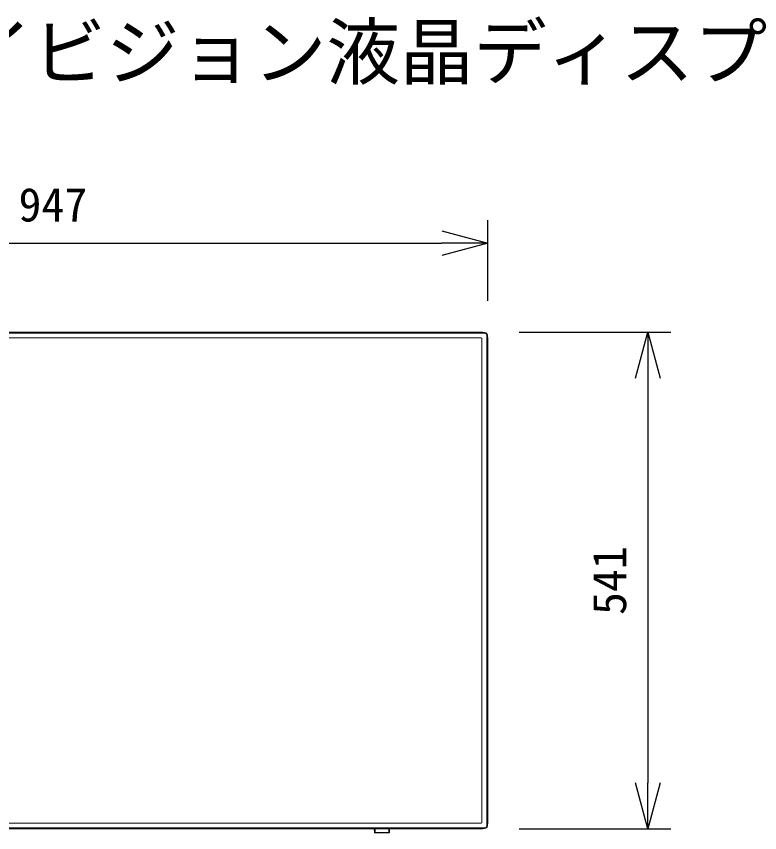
# Model space of a CAD drawing. Units: millimetres, scale not verified. Extents: x -62 to 63, y -57 to 57.
# Drawn here: x -20.37 to 20.11, y 12.31 to 56.78 of the extents above; entities that cross this region are included whole.
import ezdxf
from ezdxf.enums import TextEntityAlignment as Align

# ---------------------------------------------------------------- set-up
doc = ezdxf.new("R2010")
doc.units = ezdxf.units.MM
doc.header["$LTSCALE"] = 0.125
for name, color, linetype in [('0-0_0', 7, 'Continuous'), ('0-1_MOJI1', 7, 'Continuous'), ('0-4_SUNPO', 7, 'Continuous')]:
    doc.layers.add(name, color=color, linetype=linetype)
doc.layers.add('0-3_GAIKEI', color=1, linetype='Continuous', lineweight=18)
doc.styles.add('ＭＳ ゴシック', font='')
doc.styles.get('ＭＳ ゴシック').set_extended_font_data('MS Gothic')

# ---------------------------------------------------------------- blocks, each defined once
blk = doc.blocks.new('_Open30')
at = {"layer": '0-0_0'}
blk.add_line((0, 0), (-1, 0), dxfattribs=at)
blk.add_lwpolyline([(-1, 0.26795), (0, 0), (-1, -0.26795)], dxfattribs=at)
blk = doc.blocks.new('D2')
at = {"layer": '0-4_SUNPO'}
for p, q in [((71.5039, 353.0818), (79.755, 353.0818)), ((78.505, 350.5818), (78.505, 328.5318)), ((71.5039, 326.0318), (79.755, 326.0318))]:
    blk.add_line(p, q, dxfattribs=at)
at = {"layer": '0-4_SUNPO', "xscale": 2.5, "yscale": 2.5}
for p, rotation in [((78.505, 353.0818), 90), ((78.505, 326.0318), 270)]:
    blk.add_blockref('_Open30', p, dxfattribs=dict(at, rotation=rotation))
at = {"layer": '0-4_SUNPO', "style": 'ＭＳ ゴシック'}
blk.add_text('541', height=1.833, rotation=90, dxfattribs=at).set_placement((77.88, 337.6818), align=Align.BOTTOM_LEFT)
blk = doc.blocks.new('D3')
at = {"layer": '0-4_SUNPO'}
for p, q in [((22.44, 354.8001), (22.44, 359.1882)), ((69.79, 354.8001), (69.79, 359.1882)), ((24.94, 357.9382), (67.29, 357.9382))]:
    blk.add_line(p, q, dxfattribs=at)
at = {"layer": '0-4_SUNPO', "xscale": 2.5, "yscale": 2.5, "rotation": 180}
blk.add_blockref('_Open30', (22.44, 357.9382), dxfattribs=at)
at = {"layer": '0-4_SUNPO', "xscale": 2.5, "yscale": 2.5}
blk.add_blockref('_Open30', (69.79, 357.9382), dxfattribs=at)
at = {"layer": '0-4_SUNPO', "style": 'ＭＳ ゴシック'}
blk.add_text('947', height=1.833, dxfattribs=at).set_placement((44.24, 358.5632), align=Align.BOTTOM_LEFT)

msp = doc.modelspace()

# ---------------------------------------------------------------- linework, layer by layer
at = {"layer": '0-3_GAIKEI', "color": 7}
for p, q in [((5.1317, 39.554), (-41.8831, 39.554)), ((-41.7646, 39.5715), (5.0133, 39.5715)), ((5.0133, 39.5715), (5.0133, 39.554)), ((5.2818, 12.6891), (5.2818, 39.4039)), ((5.2993, 39.2897), (5.2818, 39.2897)), ((5.2993, 39.2897), (5.2993, 12.8032)), ((-41.8831, 12.539), (5.1317, 12.539)), ((5.0133, 12.5215), (-41.7646, 12.5215)), ((-0.8734, 12.3283), (-0.8801, 12.5215)), ((-0.0492, 12.5215), (-0.056, 12.3283)), ((5.0133, 12.539), (5.0133, 12.5215)), ((5.2993, 12.8032), (5.2818, 12.8032)), ((-0.8584, 12.3138), (-0.071, 12.3138))]:
    msp.add_line(p, q, dxfattribs=at)
at = {"layer": '0-3_GAIKEI'}
for p, q in [((5.1317, 39.5239), (-41.8831, 39.5239)), ((4.9366, 39.2588), (-41.688, 39.2588)), ((4.9866, 12.8842), (4.9866, 39.2088)), ((4.9882, 39.5715), (4.9882, 39.554)), ((5.1317, 39.5239), (5.1317, 39.554)), ((5.2518, 39.4039), (5.2818, 39.4039)), ((5.2518, 12.6891), (5.2518, 39.4039)), ((5.2993, 39.2647), (5.2818, 39.2647)), ((-41.8831, 12.569), (5.1317, 12.569)), ((-41.688, 12.8341), (4.9366, 12.8341)), ((-0.8349, 12.3138), (-0.8349, 12.5215)), ((-0.0945, 12.3138), (-0.0945, 12.5215)), ((4.9882, 12.539), (4.9882, 12.5215)), ((5.1317, 12.569), (5.1317, 12.539)), ((5.2518, 12.6891), (5.2818, 12.6891)), ((5.2993, 12.8282), (5.2818, 12.8282)), ((-0.8584, 12.3182), (-0.071, 12.3182)), ((-0.071, 12.3138), (-0.071, 12.3182))]:
    msp.add_line(p, q, dxfattribs=at)
at = {"layer": '0-3_GAIKEI', "color": 4}
msp.add_line((-0.8584, 12.3182), (-0.8584, 12.3138), dxfattribs=at)
at = {"layer": '0-3_GAIKEI'}
for points in [[(-0.8734, 12.3283), (-0.8733, 12.3282), (-0.8733, 12.3281), (-0.8733, 12.328), (-0.8733, 12.3279), (-0.8733, 12.3278), (-0.8733, 12.3277), (-0.8733, 12.3276), (-0.8733, 12.3275), (-0.8733, 12.3274), (-0.8732, 12.3273), (-0.8732, 12.3272), (-0.8732, 12.3271), (-0.8732, 12.3269), (-0.8731, 12.3268), (-0.8731, 12.3267), (-0.8731, 12.3266), (-0.8731, 12.3265), (-0.873, 12.3264), (-0.873, 12.3263), (-0.873, 12.3262), (-0.8729, 12.3261), (-0.8729, 12.326), (-0.8729, 12.3259), (-0.8728, 12.3258), (-0.8728, 12.3257), (-0.8727, 12.3256), (-0.8727, 12.3255), (-0.8727, 12.3254), (-0.8726, 12.3253), (-0.8726, 12.3252), (-0.8725, 12.3251), (-0.8725, 12.325), (-0.8724, 12.3249), (-0.8724, 12.3248), (-0.8723, 12.3247), (-0.8723, 12.3247), (-0.8722, 12.3246), (-0.8722, 12.3245), (-0.8721, 12.3244)], [(-0.8721, 12.3244), (-0.872, 12.3243), (-0.872, 12.3242), (-0.8719, 12.3241), (-0.8719, 12.324), (-0.8718, 12.3239), (-0.8717, 12.3238), (-0.8717, 12.3238), (-0.8716, 12.3237), (-0.8716, 12.3236), (-0.8715, 12.3235), (-0.8714, 12.3234), (-0.8714, 12.3233), (-0.8713, 12.3232), (-0.8712, 12.3232), (-0.8711, 12.3231), (-0.8711, 12.323), (-0.871, 12.3229), (-0.8709, 12.3228), (-0.8709, 12.3228), (-0.8708, 12.3227), (-0.8707, 12.3226), (-0.8706, 12.3225), (-0.8705, 12.3225), (-0.8705, 12.3224), (-0.8704, 12.3223), (-0.8703, 12.3222), (-0.8702, 12.3222), (-0.8702, 12.3221), (-0.8701, 12.322), (-0.87, 12.322), (-0.8699, 12.3219), (-0.8698, 12.3218), (-0.8697, 12.3217), (-0.8697, 12.3217), (-0.8696, 12.3216), (-0.8695, 12.3215), (-0.8694, 12.3215), (-0.8693, 12.3214), (-0.8692, 12.3214)], [(-0.8692, 12.3214), (-0.8691, 12.3213), (-0.8691, 12.3212), (-0.869, 12.3212), (-0.8689, 12.3211), (-0.8688, 12.3211), (-0.8687, 12.321), (-0.8686, 12.3209), (-0.8685, 12.3209), (-0.8684, 12.3208), (-0.8683, 12.3208), (-0.8682, 12.3207), (-0.8682, 12.3206), (-0.8681, 12.3206), (-0.868, 12.3205), (-0.8679, 12.3205), (-0.8678, 12.3204), (-0.8677, 12.3204), (-0.8676, 12.3203), (-0.8675, 12.3203), (-0.8674, 12.3202), (-0.8673, 12.3202), (-0.8672, 12.3201), (-0.8671, 12.3201), (-0.867, 12.32), (-0.8669, 12.32), (-0.8668, 12.3199), (-0.8667, 12.3199), (-0.8666, 12.3199), (-0.8665, 12.3198), (-0.8664, 12.3198), (-0.8663, 12.3197), (-0.8662, 12.3197), (-0.8661, 12.3196), (-0.866, 12.3196), (-0.8659, 12.3196), (-0.8658, 12.3195), (-0.8657, 12.3195), (-0.8656, 12.3194), (-0.8655, 12.3194)], [(-0.8655, 12.3194), (-0.8654, 12.3194), (-0.8653, 12.3193), (-0.8652, 12.3193), (-0.8651, 12.3193), (-0.865, 12.3192), (-0.8649, 12.3192), (-0.8648, 12.3192), (-0.8647, 12.3191), (-0.8646, 12.3191), (-0.8645, 12.3191), (-0.8644, 12.319), (-0.8643, 12.319), (-0.8642, 12.319), (-0.8641, 12.319), (-0.864, 12.3189), (-0.8639, 12.3189), (-0.8638, 12.3189), (-0.8637, 12.3188), (-0.8636, 12.3188), (-0.8635, 12.3188), (-0.8634, 12.3188), (-0.8633, 12.3187), (-0.8632, 12.3187), (-0.8631, 12.3187), (-0.8629, 12.3187), (-0.8628, 12.3187), (-0.8627, 12.3186), (-0.8626, 12.3186), (-0.8625, 12.3186), (-0.8624, 12.3186), (-0.8623, 12.3186), (-0.8622, 12.3185), (-0.8621, 12.3185), (-0.862, 12.3185), (-0.8619, 12.3185), (-0.8618, 12.3185), (-0.8617, 12.3184), (-0.8616, 12.3184), (-0.8615, 12.3184)], [(-0.8615, 12.3184), (-0.8614, 12.3184), (-0.8612, 12.3184), (-0.8611, 12.3184), (-0.861, 12.3184), (-0.8609, 12.3184), (-0.8608, 12.3183), (-0.8607, 12.3183), (-0.8606, 12.3183), (-0.8605, 12.3183), (-0.8604, 12.3183), (-0.8603, 12.3183), (-0.8602, 12.3183), (-0.8601, 12.3183), (-0.86, 12.3183), (-0.8599, 12.3183), (-0.8597, 12.3183), (-0.8596, 12.3183), (-0.8595, 12.3183), (-0.8594, 12.3183), (-0.8593, 12.3182), (-0.8592, 12.3182), (-0.8591, 12.3182), (-0.859, 12.3182), (-0.8589, 12.3182), (-0.8588, 12.3182), (-0.8587, 12.3182), (-0.8586, 12.3182), (-0.8585, 12.3182), (-0.8584, 12.3182)], [(-0.071, 12.3182), (-0.0709, 12.3182), (-0.0708, 12.3182), (-0.0707, 12.3182), (-0.0706, 12.3182), (-0.0705, 12.3182), (-0.0703, 12.3182), (-0.0702, 12.3182), (-0.0701, 12.3182), (-0.07, 12.3182), (-0.0699, 12.3183), (-0.0698, 12.3183), (-0.0697, 12.3183), (-0.0696, 12.3183), (-0.0695, 12.3183), (-0.0694, 12.3183), (-0.0693, 12.3183), (-0.0692, 12.3183), (-0.0691, 12.3183), (-0.0689, 12.3183), (-0.0688, 12.3183), (-0.0687, 12.3183), (-0.0686, 12.3183), (-0.0685, 12.3183), (-0.0684, 12.3184), (-0.0683, 12.3184), (-0.0682, 12.3184), (-0.0681, 12.3184), (-0.068, 12.3184), (-0.0679, 12.3184), (-0.0678, 12.3184), (-0.0677, 12.3184), (-0.0676, 12.3185), (-0.0675, 12.3185), (-0.0673, 12.3185), (-0.0672, 12.3185), (-0.0671, 12.3185), (-0.067, 12.3186), (-0.0669, 12.3186), (-0.0668, 12.3186)], [(-0.0668, 12.3186), (-0.0667, 12.3186), (-0.0666, 12.3186), (-0.0665, 12.3187), (-0.0664, 12.3187), (-0.0663, 12.3187), (-0.0662, 12.3187), (-0.0661, 12.3187), (-0.066, 12.3188), (-0.0659, 12.3188), (-0.0658, 12.3188), (-0.0657, 12.3188), (-0.0656, 12.3189), (-0.0655, 12.3189), (-0.0653, 12.3189), (-0.0652, 12.319), (-0.0651, 12.319), (-0.065, 12.319), (-0.0649, 12.319), (-0.0648, 12.3191), (-0.0647, 12.3191), (-0.0646, 12.3191), (-0.0645, 12.3192), (-0.0644, 12.3192), (-0.0643, 12.3192), (-0.0642, 12.3193), (-0.0641, 12.3193), (-0.064, 12.3193), (-0.0639, 12.3194), (-0.0638, 12.3194), (-0.0637, 12.3194), (-0.0636, 12.3195), (-0.0635, 12.3195), (-0.0634, 12.3196), (-0.0633, 12.3196), (-0.0632, 12.3196), (-0.0631, 12.3197), (-0.063, 12.3197), (-0.0629, 12.3198), (-0.0628, 12.3198)], [(-0.0628, 12.3198), (-0.0627, 12.3199), (-0.0626, 12.3199), (-0.0625, 12.3199), (-0.0624, 12.32), (-0.0623, 12.32), (-0.0622, 12.3201), (-0.0621, 12.3201), (-0.062, 12.3202), (-0.0619, 12.3202), (-0.0618, 12.3203), (-0.0618, 12.3203), (-0.0617, 12.3204), (-0.0616, 12.3204), (-0.0615, 12.3205), (-0.0614, 12.3205), (-0.0613, 12.3206), (-0.0612, 12.3206), (-0.0611, 12.3207), (-0.061, 12.3208), (-0.0609, 12.3208), (-0.0608, 12.3209), (-0.0607, 12.3209), (-0.0606, 12.321), (-0.0606, 12.3211), (-0.0605, 12.3211), (-0.0604, 12.3212), (-0.0603, 12.3212), (-0.0602, 12.3213), (-0.0601, 12.3214), (-0.06, 12.3214), (-0.0599, 12.3215), (-0.0599, 12.3215), (-0.0598, 12.3216), (-0.0597, 12.3217), (-0.0596, 12.3217), (-0.0595, 12.3218), (-0.0594, 12.3219), (-0.0593, 12.322), (-0.0593, 12.322)], [(-0.0593, 12.322), (-0.0592, 12.3221), (-0.0591, 12.3222), (-0.059, 12.3222), (-0.0589, 12.3223), (-0.0589, 12.3224), (-0.0588, 12.3225), (-0.0587, 12.3225), (-0.0586, 12.3226), (-0.0586, 12.3227), (-0.0585, 12.3228), (-0.0584, 12.3228), (-0.0583, 12.3229), (-0.0583, 12.323), (-0.0582, 12.3231), (-0.0581, 12.3232), (-0.0581, 12.3232), (-0.058, 12.3233), (-0.0579, 12.3234), (-0.0579, 12.3235), (-0.0578, 12.3236), (-0.0577, 12.3237), (-0.0577, 12.3238), (-0.0576, 12.3238), (-0.0575, 12.3239), (-0.0575, 12.324), (-0.0574, 12.3241), (-0.0574, 12.3242), (-0.0573, 12.3243), (-0.0572, 12.3244), (-0.0572, 12.3245), (-0.0571, 12.3246), (-0.0571, 12.3247), (-0.057, 12.3247), (-0.057, 12.3248), (-0.0569, 12.3249), (-0.0569, 12.325), (-0.0568, 12.3251), (-0.0568, 12.3252), (-0.0567, 12.3253)], [(-0.0567, 12.3253), (-0.0567, 12.3254), (-0.0566, 12.3255), (-0.0566, 12.3256), (-0.0566, 12.3257), (-0.0565, 12.3258), (-0.0565, 12.3259), (-0.0564, 12.326), (-0.0564, 12.3261), (-0.0564, 12.3262), (-0.0563, 12.3263), (-0.0563, 12.3264), (-0.0563, 12.3265), (-0.0563, 12.3266), (-0.0562, 12.3267), (-0.0562, 12.3268), (-0.0562, 12.3269), (-0.0561, 12.3271), (-0.0561, 12.3272), (-0.0561, 12.3273), (-0.0561, 12.3274), (-0.0561, 12.3275), (-0.0561, 12.3276), (-0.056, 12.3277), (-0.056, 12.3278), (-0.056, 12.3279), (-0.056, 12.328), (-0.056, 12.3281), (-0.056, 12.3282), (-0.056, 12.3283)]]:
    msp.add_lwpolyline(points, dxfattribs=at)
for centre, radius, start, end in [((4.9366, 39.2088), 0.05, 0, 90), ((5.1317, 39.4039), 0.1201, 0, 90), ((4.9366, 12.8842), 0.05, 270, 0), ((5.1317, 12.6891), 0.1201, 270, 0)]:
    msp.add_arc(centre, radius, start, end, dxfattribs=at)
at = {"layer": '0-3_GAIKEI', "color": 7}
for centre, radius, start, end in [((5.1317, 39.4039), 0.1501, 0, 90), ((5.1317, 12.6891), 0.1501, 270, 0), ((-0.8584, 12.3289), 0.015, 182, 270), ((-0.071, 12.3289), 0.015, 270, 358)]:
    msp.add_arc(centre, radius, start, end, dxfattribs=at)

# ---------------------------------------------------------------- block references
at = {"layer": '0-4_SUNPO'}
for name in ['D3', 'D2']:
    msp.add_blockref(name, (-64.4907, -313.5104), dxfattribs=at)

# ---------------------------------------------------------------- texts
at = {"layer": '0-1_MOJI1', "style": 'ＭＳ ゴシック'}
msp.add_text('フルハイビジョン液晶ディスプレイ', height=2.933, dxfattribs=at).set_placement((-35.4907, 52.4896), align=Align.BOTTOM_LEFT)

doc.saveas('drawing.dxf')
